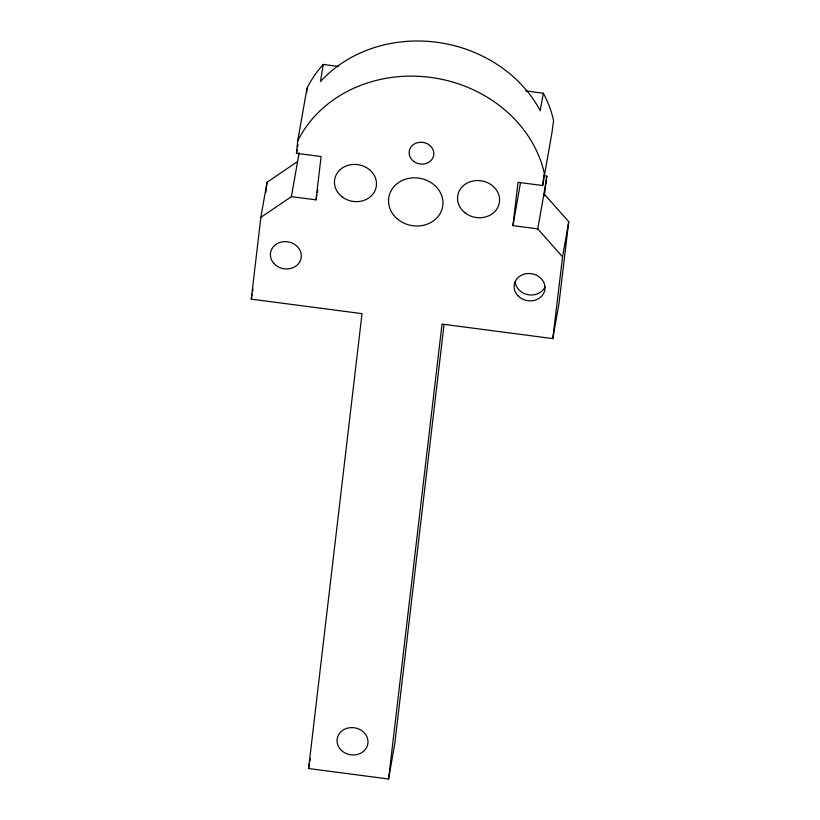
<?xml version="1.0" encoding="UTF-8"?>
<svg xmlns="http://www.w3.org/2000/svg" width="820" height="820" viewBox="0 0 820 820"><rect width="100%" height="100%" fill="white"/><g stroke="black" fill="none" stroke-linecap="round" stroke-linejoin="round"><path stroke-width="1.23" d="M338.414 66.42L323.234 64.442L318.765 69.71A130.37 114.462 10 0 0 307.008 88.201L297.721 140.876L296.481 153.32L321.091 156.538L316.007 199.865L291.397 196.646L260.842 217.392L251.258 299.136L362.02 313.64L308.576 768.535L388.567 779L394.768 743.883L444.03 324.566M307.008 88.201L306.721 92.578M544.377 175.849L546.837 176.167L544.265 196.134M265.854 192.331L267.033 182.276L297.588 161.53M388.567 779L442.021 324.105L552.793 338.598L558.984 303.482L568.742 221.728L543.967 193.756L546.837 176.167M552.793 338.598L562.551 256.855L537.766 228.882L512.93 225.633L518.014 182.306L542.635 185.525L551.922 132.85L553.572 120.622L553.059 118.223A130.37 114.462 10 0 0 545.474 97.375L543.311 93.224L525.599 90.907M542.635 185.525L544.285 173.307L543.773 170.909A130.37 114.462 10 0 0 429.096 77.203A130.37 114.462 10 0 0 297.721 140.876M260.842 217.392L267.033 182.276M251.258 299.136L252.14 294.124M252.58 291.612L253.021 289.101M296.481 153.32L297.147 149.558M297.588 147.047L298.029 144.546M291.397 196.646L299.136 152.745M323.234 64.442L320.466 81.611A130.37 114.462 10 0 1 538.904 108.271L540.216 110.792L543.311 93.224M316.007 199.865L316.889 194.852M317.34 192.341L317.781 189.83M308.576 768.535L309.458 763.512M309.898 761.001L310.339 758.5M512.93 225.633L520.454 182.983M537.766 228.882L543.967 193.756M562.551 256.855L568.742 221.728M544.941 286.938A15.518 13.622 10 0 1 528.295 294.759A15.518 13.622 10 0 1 515.155 281.844M396.747 218.407A27.316 23.985 10 0 0 442.123 208.885A27.316 23.985 10 0 0 408.36 178.463A27.316 23.985 10 0 0 396.747 218.407M465.176 212.954A21.105 18.532 10 0 0 499.298 203.022A21.105 18.532 10 0 0 471.182 181.425A21.105 18.532 10 0 0 465.176 212.954M273.87 263.466A15.518 13.622 10 0 0 300.305 260.719A15.518 13.622 10 0 0 283.371 241.705A15.518 13.622 10 0 0 273.87 263.466M342.094 196.851A21.105 18.532 10 0 0 376.216 186.919A21.105 18.532 10 0 0 348.111 165.322A21.105 18.532 10 0 0 342.094 196.851M413.649 161.345A12.413 10.906 10 0 0 433.678 155.41A12.413 10.906 10 0 0 417.072 142.782A12.413 10.906 10 0 0 413.649 161.345M340.515 749.439A15.518 13.622 10 0 0 366.97 746.733A15.518 13.622 10 0 0 350.068 727.688A15.518 13.622 10 0 0 340.515 749.439M518.25 296.082A15.518 13.622 10 0 0 544.336 291.736A15.518 13.622 10 0 0 526.03 273.726A15.518 13.622 10 0 0 518.25 296.082"/></g></svg>
